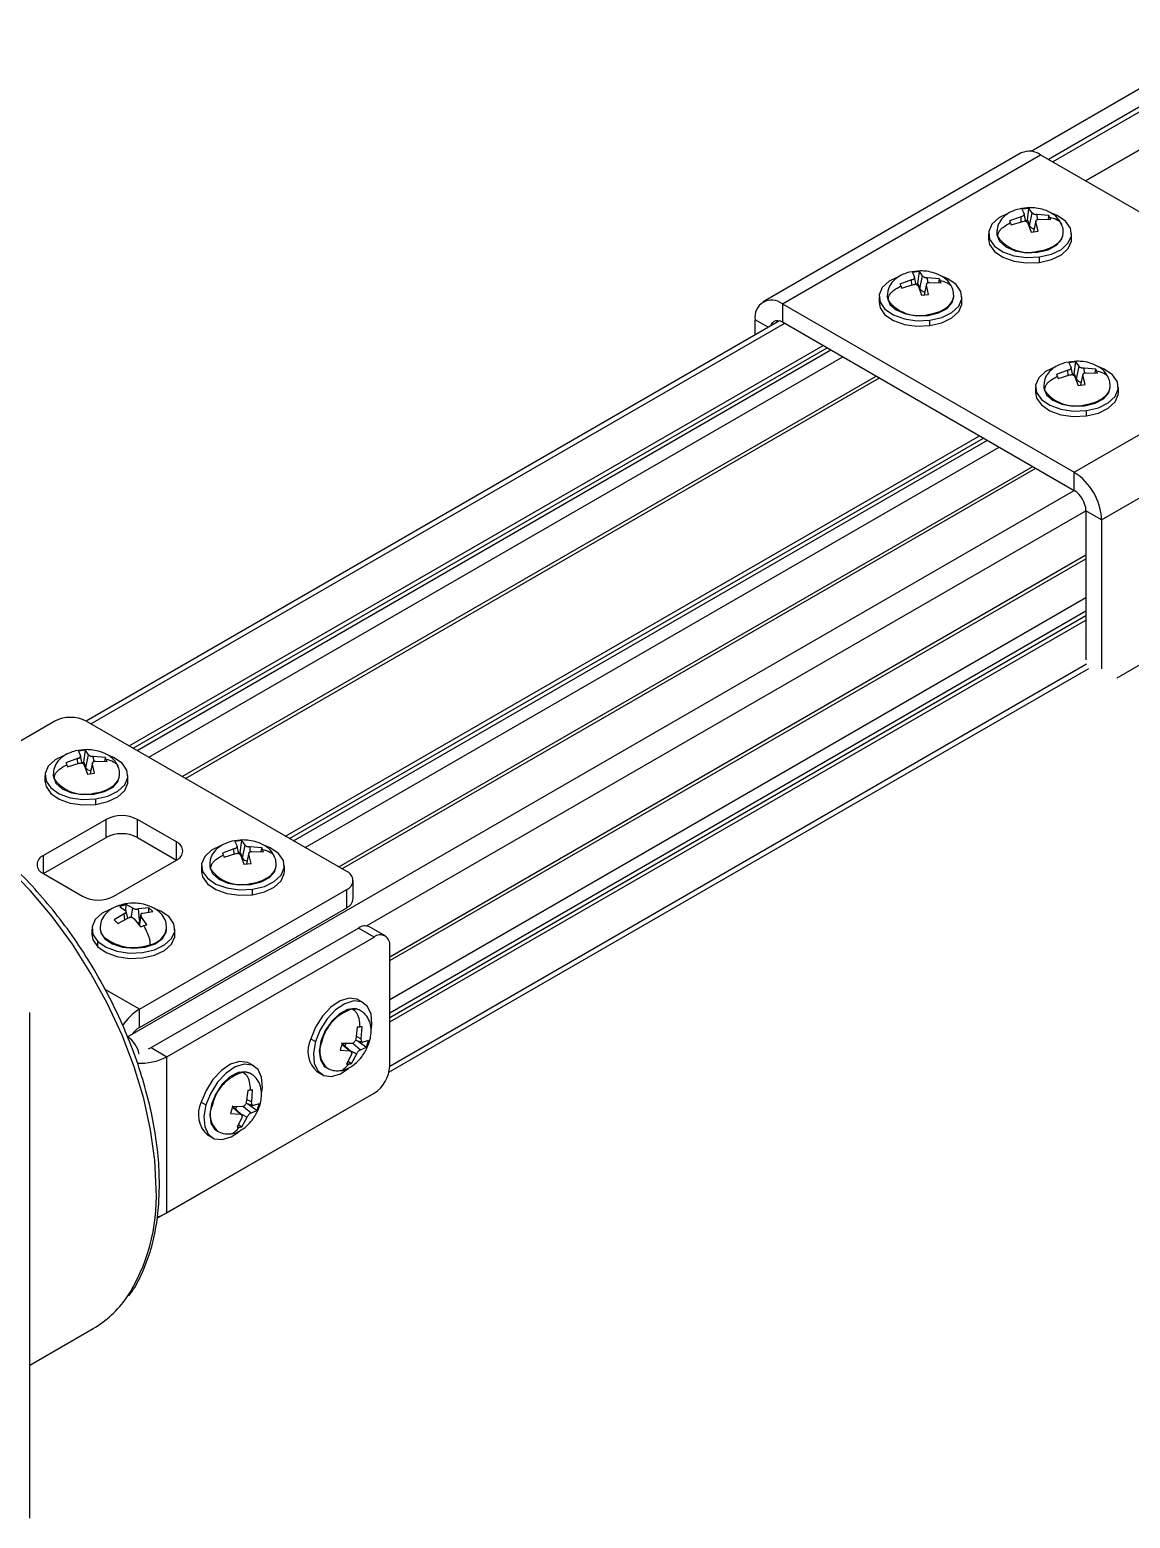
# Model space of a CAD drawing. Header units: millimetres. Extents: x 1258 to 2922, y -135 to 1239.
# Drawn here: x 1735 to 1784.7, y 514.6 to 581.9 of the extents above; entities that cross this region are included whole.
import ezdxf

# ---------------------------------------------------------------- set-up
doc = ezdxf.new("R2010")
doc.units = ezdxf.units.MM
doc.header["$LTSCALE"] = 6

msp = doc.modelspace()

# ---------------------------------------------------------------- linework, layer by layer
at = {"color": 7, "linetype": 'Continuous', "lineweight": 25}
for p, q in [((1791.586, 581.908), (1781.245, 575.939)), ((1782.73, 575.081), (1794.414, 581.827)), ((1785.373, 579.363), (1780.266, 576.414)), ((1786.08, 578.954), (1781.05, 576.051)), ((1788.65, 578.499), (1782.73, 575.081)), ((1779.822, 576.342), (1768.154, 569.606)), ((1769.029, 569.52), (1780.697, 576.255)), ((1780.697, 576.255), (1793.884, 568.642)), ((1780.172, 573.837), (1779.852, 573.794)), ((1780.097, 573.298), (1780.172, 573.837)), ((1780.316, 573.639), (1780.172, 573.837)), ((1779.812, 573.46), (1779.291, 573.274)), ((1779.366, 573.089), (1779.896, 573.25)), ((1779.863, 573.476), (1779.812, 573.46)), ((1779.852, 573.794), (1779.952, 573.591)), ((1779.896, 573.25), (1779.952, 573.256)), ((1779.952, 573.591), (1779.956, 573.562)), ((1780.029, 573.244), (1779.954, 573.589)), ((1780.019, 573.287), (1780.097, 573.298)), ((1780.097, 573.298), (1780.196, 573.051)), ((1780.101, 573.202), (1780.122, 573.169)), ((1780.122, 573.169), (1780.266, 572.766)), ((1780.196, 573.051), (1780.316, 573.639)), ((1780.338, 573.613), (1780.316, 573.639)), ((1780.485, 573.266), (1780.379, 572.781)), ((1780.486, 573.218), (1780.482, 573.254)), ((1780.542, 573.558), (1780.486, 573.56)), ((1780.586, 572.809), (1780.486, 573.218)), ((1781.073, 573.513), (1780.542, 573.558)), ((1780.575, 573.34), (1780.627, 573.348)), ((1780.627, 573.348), (1781.147, 573.328)), ((1781.047, 573.332), (1781.073, 573.513)), ((1778.344, 572.693), (1778.344, 572.448)), ((1778.719, 572.741), (1778.719, 572.693)), ((1780.266, 572.766), (1780.586, 572.809)), ((1781.719, 572.693), (1781.719, 572.741)), ((1782.094, 572.448), (1782.094, 572.693)), ((1780.559, 571.85), (1780.559, 571.898)), ((1780.644, 571.394), (1780.644, 571.639)), ((1774.862, 570.603), (1774.341, 570.417)), ((1774.914, 570.619), (1774.862, 570.603)), ((1775.223, 570.98), (1774.902, 570.937)), ((1774.902, 570.937), (1775.003, 570.733)), ((1775.003, 570.733), (1775.006, 570.705)), ((1775.079, 570.387), (1775.004, 570.732)), ((1775.147, 570.44), (1775.223, 570.98)), ((1775.366, 570.782), (1775.223, 570.98)), ((1775.246, 570.194), (1775.366, 570.782)), ((1775.388, 570.756), (1775.366, 570.782)), ((1775.592, 570.701), (1775.537, 570.702)), ((1776.123, 570.656), (1775.592, 570.701)), ((1775.625, 570.482), (1775.677, 570.491)), ((1775.677, 570.491), (1776.197, 570.471)), ((1776.098, 570.475), (1776.123, 570.656)), ((1773.394, 569.836), (1773.394, 569.591)), ((1773.769, 569.884), (1773.769, 569.836)), ((1774.416, 570.232), (1774.946, 570.393)), ((1774.946, 570.393), (1775.002, 570.399)), ((1775.07, 570.43), (1775.147, 570.44)), ((1775.147, 570.44), (1775.246, 570.194)), ((1775.151, 570.345), (1775.172, 570.312)), ((1775.172, 570.312), (1775.316, 569.908)), ((1775.316, 569.908), (1775.637, 569.951)), ((1775.535, 570.408), (1775.429, 569.923)), ((1775.536, 570.36), (1775.533, 570.396)), ((1775.637, 569.951), (1775.536, 570.36)), ((1776.769, 569.836), (1776.769, 569.884)), ((1777.144, 569.591), (1777.144, 569.836)), ((1769.029, 569.52), (1769.029, 568.703)), ((1769.029, 569.52), (1782.217, 561.907)), ((1768.9, 568.759), (1737.556, 550.665)), ((1767.792, 568.12), (1767.792, 568.805)), ((1769.029, 568.703), (1782.217, 561.09)), ((1775.609, 568.993), (1775.609, 569.04)), ((1775.694, 568.537), (1775.694, 568.782)), ((1782.217, 561.907), (1793.884, 568.642)), ((1739.508, 549.538), (1770.868, 567.642)), ((1739.684, 549.436), (1771.045, 567.54)), ((1739.861, 549.334), (1771.221, 567.438)), ((1740.392, 549.028), (1771.752, 567.131)), ((1781.933, 566.521), (1781.413, 566.335)), ((1781.985, 566.537), (1781.933, 566.521)), ((1782.294, 566.898), (1781.973, 566.855)), ((1781.973, 566.855), (1782.074, 566.651)), ((1782.074, 566.651), (1782.077, 566.623)), ((1782.15, 566.305), (1782.075, 566.65)), ((1782.218, 566.358), (1782.294, 566.898)), ((1782.438, 566.7), (1782.294, 566.898)), ((1782.317, 566.112), (1782.438, 566.7)), ((1782.459, 566.674), (1782.438, 566.7)), ((1782.664, 566.619), (1782.608, 566.62)), ((1783.194, 566.574), (1782.664, 566.619)), ((1783.169, 566.393), (1783.194, 566.574)), ((1783.454, 559.763), (1795.121, 566.499)), ((1741.909, 548.152), (1773.269, 566.256)), ((1742.053, 548.068), (1773.413, 566.172)), ((1780.841, 565.802), (1780.841, 565.754)), ((1781.487, 566.15), (1782.018, 566.311)), ((1782.018, 566.311), (1782.073, 566.317)), ((1782.141, 566.348), (1782.218, 566.358)), ((1782.218, 566.358), (1782.317, 566.112)), ((1782.222, 566.263), (1782.244, 566.229)), ((1782.244, 566.229), (1782.387, 565.826)), ((1782.387, 565.826), (1782.708, 565.869)), ((1782.606, 566.326), (1782.5, 565.841)), ((1782.607, 566.278), (1782.604, 566.314)), ((1782.708, 565.869), (1782.607, 566.278)), ((1782.696, 566.4), (1782.748, 566.409)), ((1782.748, 566.409), (1783.269, 566.389)), ((1783.841, 565.754), (1783.841, 565.802)), ((1780.466, 565.754), (1780.466, 565.509)), ((1784.216, 565.509), (1784.216, 565.754)), ((1782.68, 564.91), (1782.68, 564.958)), ((1782.765, 564.455), (1782.765, 564.7)), ((1746.579, 545.456), (1777.939, 563.56)), ((1746.756, 545.354), (1778.116, 563.458)), ((1746.932, 545.252), (1778.292, 563.356)), ((1747.463, 544.946), (1778.823, 563.049)), ((1748.98, 544.07), (1780.34, 562.174)), ((1749.124, 543.986), (1780.484, 562.09)), ((1782.217, 561.09), (1782.217, 561.907)), ((1784.161, 552.618), (1801.035, 562.36)), ((1783.454, 559.763), (1782.747, 560.171)), ((1782.747, 560.171), (1782.747, 553.435)), ((1783.454, 559.763), (1783.454, 553.027)), ((1751.281, 540.006), (1782.747, 558.171)), ((1751.281, 540.006), (1782.747, 558.171)), ((1751.281, 539.838), (1782.747, 558.003)), ((1751.281, 538.087), (1782.747, 556.252)), ((1751.281, 537.475), (1782.747, 555.64)), ((1751.281, 537.27), (1782.747, 555.436)), ((1751.281, 537.066), (1782.747, 555.231)), ((1751.246, 534.792), (1782.869, 553.047)), ((1736.149, 550.661), (1729.878, 547.041)), ((1749.336, 543.864), (1737.563, 550.661)), ((1737.17, 548.966), (1736.649, 548.78)), ((1737.222, 548.982), (1737.17, 548.966)), ((1737.531, 549.343), (1737.21, 549.3)), ((1737.21, 549.3), (1737.311, 549.097)), ((1737.311, 549.097), (1737.314, 549.068)), ((1737.387, 548.75), (1737.312, 549.095)), ((1737.455, 548.804), (1737.531, 549.343)), ((1737.674, 549.145), (1737.531, 549.343)), ((1737.554, 548.557), (1737.674, 549.145)), ((1737.696, 549.119), (1737.674, 549.145)), ((1737.9, 549.064), (1737.845, 549.066)), ((1738.431, 549.019), (1737.9, 549.064)), ((1738.405, 548.838), (1738.431, 549.019)), ((1736.724, 548.595), (1737.254, 548.756)), ((1737.254, 548.756), (1737.31, 548.762)), ((1737.378, 548.793), (1737.455, 548.804)), ((1737.455, 548.804), (1737.554, 548.557)), ((1737.459, 548.708), (1737.48, 548.675)), ((1737.48, 548.675), (1737.624, 548.272)), ((1737.624, 548.272), (1737.945, 548.315)), ((1737.843, 548.772), (1737.737, 548.287)), ((1737.844, 548.724), (1737.841, 548.76)), ((1737.945, 548.315), (1737.844, 548.724)), ((1737.933, 548.845), (1737.985, 548.854)), ((1737.985, 548.854), (1738.505, 548.834)), ((1735.702, 548.199), (1735.702, 547.954)), ((1736.077, 548.247), (1736.077, 548.199)), ((1739.077, 548.199), (1739.077, 548.247)), ((1739.452, 547.954), (1739.452, 548.199)), ((1737.917, 547.356), (1737.917, 547.404)), ((1738.002, 546.9), (1738.002, 547.145)), ((1738.461, 546.219), (1735.633, 544.587)), ((1738.461, 545.403), (1738.461, 546.219)), ((1741.643, 545.199), (1739.876, 546.219)), ((1739.876, 545.403), (1739.876, 546.219)), ((1735.633, 543.77), (1738.461, 545.403)), ((1739.876, 545.403), (1741.643, 544.382)), ((1744.602, 545.261), (1744.281, 545.218)), ((1744.281, 545.218), (1744.382, 545.015)), ((1744.382, 545.015), (1744.385, 544.986)), ((1744.458, 544.668), (1744.383, 545.013)), ((1744.526, 544.722), (1744.602, 545.261)), ((1744.745, 545.063), (1744.602, 545.261)), ((1744.625, 544.475), (1744.745, 545.063)), ((1744.767, 545.037), (1744.745, 545.063)), ((1744.971, 544.982), (1744.916, 544.984)), ((1745.502, 544.937), (1744.971, 544.982)), ((1745.477, 544.756), (1745.502, 544.937)), ((1738.815, 542.75), (1741.643, 544.383)), ((1744.241, 544.884), (1743.72, 544.698)), ((1743.795, 544.513), (1744.325, 544.674)), ((1744.293, 544.9), (1744.241, 544.884)), ((1744.325, 544.674), (1744.381, 544.68)), ((1744.449, 544.711), (1744.526, 544.722)), ((1744.526, 544.722), (1744.625, 544.475)), ((1744.53, 544.626), (1744.551, 544.593)), ((1744.551, 544.593), (1744.695, 544.19)), ((1744.914, 544.69), (1744.808, 544.205)), ((1744.915, 544.642), (1744.912, 544.677)), ((1745.016, 544.233), (1744.915, 544.642)), ((1745.004, 544.763), (1745.056, 544.772)), ((1745.056, 544.772), (1745.577, 544.752)), ((1735.633, 543.77), (1737.401, 542.75)), ((1742.773, 544.117), (1742.773, 543.872)), ((1743.148, 544.165), (1743.148, 544.117)), ((1744.695, 544.19), (1745.016, 544.233)), ((1746.148, 544.117), (1746.148, 544.165)), ((1746.523, 543.872), (1746.523, 544.117)), ((1739.967, 537.639), (1749.336, 543.048)), ((1744.988, 543.274), (1744.988, 543.322)), ((1745.073, 542.818), (1745.073, 543.063)), ((1749.336, 542.231), (1749.336, 543.048)), ((1749.629, 542.639), (1749.629, 543.456)), ((1739.091, 542.274), (1739.347, 542.102)), ((1739.357, 542.108), (1739.374, 542.37)), ((1739.668, 542.212), (1739.374, 542.37)), ((1740.401, 542.219), (1739.926, 542.174)), ((1739.967, 536.822), (1749.336, 542.231)), ((1740.389, 542.029), (1740.401, 542.219)), ((1740.569, 542.055), (1740.401, 542.219)), ((1739.281, 541.953), (1738.828, 541.68)), ((1738.828, 541.68), (1738.996, 541.517)), ((1738.996, 541.517), (1739.471, 541.768)), ((1739.324, 541.977), (1739.281, 541.953)), ((1739.347, 542.102), (1739.367, 542.075)), ((1739.439, 541.75), (1739.37, 542.07)), ((1739.471, 541.768), (1739.523, 541.783)), ((1739.704, 542.191), (1739.668, 542.212)), ((1739.693, 541.758), (1739.729, 541.729)), ((1739.729, 541.729), (1740.024, 541.365)), ((1739.926, 542.174), (1739.874, 542.166)), ((1740.028, 541.918), (1739.932, 541.479)), ((1740.051, 541.839), (1740.03, 541.873)), ((1740.307, 541.462), (1740.051, 541.839)), ((1740.074, 541.971), (1740.117, 541.988)), ((1740.117, 541.988), (1740.569, 542.055)), ((1737.824, 541.26), (1737.824, 541.015)), ((1738.199, 541.308), (1738.199, 541.26)), ((1740.497, 535.904), (1749.867, 541.312)), ((1741.199, 541.26), (1741.199, 541.308)), ((1741.205, 535.496), (1750.574, 540.904)), ((1741.574, 541.015), (1741.574, 541.26)), ((1750.574, 540.904), (1749.867, 541.312)), ((1751.074, 540.954), (1750.367, 541.362)), ((1738.086, 540.463), (1738.086, 540.708)), ((1738.409, 540.818), (1738.409, 540.866)), ((1751.281, 535.066), (1751.281, 540.496)), ((1739.967, 536.822), (1739.967, 537.639)), ((1750.094, 537.933), (1749.882, 538.056)), ((1749.948, 537.585), (1749.906, 537.609)), ((1735.015, 514.636), (1735.015, 537.499)), ((1749.994, 536.309), (1750.034, 536.85)), ((1747.716, 536.299), (1747.928, 536.176)), ((1748.174, 536.203), (1748.215, 536.179)), ((1749.749, 536.282), (1749.732, 536.229)), ((1749.771, 536.238), (1749.733, 536.234)), ((1749.738, 536.249), (1750.045, 536.15)), ((1749.818, 536.826), (1749.749, 536.282)), ((1749.816, 536.224), (1750.238, 535.921)), ((1749.988, 536.257), (1749.994, 536.309)), ((1750.326, 536.22), (1750.067, 536.151)), ((1750.238, 535.921), (1750.326, 536.22)), ((1740.497, 535.904), (1741.205, 535.496)), ((1741.205, 528.432), (1741.205, 535.496)), ((1749.127, 536.09), (1749.04, 535.791)), ((1749.04, 535.791), (1749.476, 535.758)), ((1749.539, 535.734), (1749.105, 536.129)), ((1749.576, 536.097), (1749.127, 536.09)), ((1749.55, 535.6), (1749.332, 535.161)), ((1749.476, 535.758), (1749.513, 535.751)), ((1749.547, 535.185), (1749.794, 535.626)), ((1749.562, 535.647), (1749.55, 535.6)), ((1749.618, 536.108), (1749.576, 536.097)), ((1749.794, 535.626), (1749.818, 535.675)), ((1749.932, 535.797), (1749.968, 535.811)), ((1749.968, 535.811), (1750.238, 535.921)), ((1750.067, 536.151), (1750.037, 536.153)), ((1745.144, 535.076), (1744.932, 535.198)), ((1748.406, 535.01), (1748.448, 534.986)), ((1749.397, 535.293), (1749.547, 535.185)), ((1744.998, 534.727), (1744.956, 534.751)), ((1748.007, 534.808), (1748.219, 534.686)), ((1741.205, 528.432), (1750.574, 533.841)), ((1744.869, 533.969), (1744.799, 533.425)), ((1745.044, 533.451), (1745.084, 533.992)), ((1749.336, 533.127), (1740.761, 528.176)), ((1742.766, 533.441), (1742.978, 533.319)), ((1743.224, 533.345), (1743.265, 533.321)), ((1744.178, 533.233), (1744.09, 532.933)), ((1744.09, 532.933), (1744.527, 532.9)), ((1744.589, 532.877), (1744.155, 533.271)), ((1744.626, 533.24), (1744.178, 533.233)), ((1744.527, 532.9), (1744.564, 532.894)), ((1744.668, 533.25), (1744.626, 533.24)), ((1744.799, 533.425), (1744.782, 533.372)), ((1744.821, 533.381), (1744.784, 533.377)), ((1744.788, 533.391), (1745.095, 533.293)), ((1744.845, 532.769), (1744.868, 532.818)), ((1744.866, 533.366), (1745.289, 533.063)), ((1744.983, 532.939), (1745.018, 532.953)), ((1745.018, 532.953), (1745.289, 533.063)), ((1745.039, 533.4), (1745.044, 533.451)), ((1745.117, 533.293), (1745.087, 533.296)), ((1745.376, 533.363), (1745.117, 533.293)), ((1745.289, 533.063), (1745.376, 533.363)), ((1749.353, 533.136), (1749.336, 533.127)), ((1743.457, 532.153), (1743.498, 532.129)), ((1744.6, 532.742), (1744.382, 532.304)), ((1744.447, 532.435), (1744.598, 532.327)), ((1744.598, 532.327), (1744.845, 532.769)), ((1744.612, 532.79), (1744.6, 532.742)), ((1743.057, 531.951), (1743.269, 531.828)), ((1735.015, 521.556), (1737.879, 523.209))]:
    msp.add_line(p, q, dxfattribs=at)
at = {"color": 8, "linetype": 'Continuous', "lineweight": 25}
for p, q in [((1779.822, 573.228), (1779.812, 573.46)), ((1780.397, 572.783), (1780.486, 573.218)), ((1780.552, 573.33), (1780.542, 573.558)), ((1774.872, 570.37), (1774.862, 570.603)), ((1775.602, 570.473), (1775.592, 570.701)), ((1775.447, 569.926), (1775.536, 570.36)), ((1737.775, 550.538), (1769.135, 568.642)), ((1768.385, 568.462), (1767.792, 568.805)), ((1781.943, 566.288), (1781.933, 566.521)), ((1782.673, 566.391), (1782.664, 566.619)), ((1782.518, 565.844), (1782.607, 566.278)), ((1739.437, 536.394), (1782.217, 561.09)), ((1750.239, 541.405), (1782.747, 560.171)), ((1751.281, 535.066), (1782.77, 553.244)), ((1737.18, 548.734), (1737.17, 548.966)), ((1737.91, 548.836), (1737.9, 549.064)), ((1737.755, 548.289), (1737.844, 548.724)), ((1741.643, 544.383), (1741.643, 545.199)), ((1744.981, 544.754), (1744.971, 544.982)), ((1735.633, 543.77), (1735.633, 544.587)), ((1744.251, 544.652), (1744.241, 544.884)), ((1744.826, 544.207), (1744.915, 544.642)), ((1739.308, 541.681), (1739.281, 541.953)), ((1739.592, 541.776), (1739.668, 542.212)), ((1739.975, 541.677), (1739.926, 542.174)), ((1739.978, 541.422), (1740.051, 541.839)), ((1739.967, 537.639), (1738.424, 538.53)), ((1749.766, 536.418), (1749.994, 536.309)), ((1749.12, 536.065), (1749.476, 535.758)), ((1749.505, 535.765), (1749.794, 535.626)), ((1749.621, 536.11), (1749.968, 535.811)), ((1744.817, 533.561), (1745.044, 533.451)), ((1744.17, 533.207), (1744.527, 532.9)), ((1744.555, 532.908), (1744.845, 532.769)), ((1744.671, 533.252), (1745.018, 532.953)), ((1749.336, 533.127), (1749.336, 533.127))]:
    msp.add_line(p, q, dxfattribs=at)
at = {"color": 7, "linetype": 'Continuous', "lineweight": 25, "flags": 128}
for points in [[(1779.242, 573.617), (1778.802, 573.402), (1778.492, 573.115), (1778.351, 572.786), (1778.393, 572.448), (1778.613, 572.135), (1778.991, 571.875), (1779.489, 571.696), (1780.059, 571.615), (1780.644, 571.639)], [(1780.644, 571.639), (1781.187, 571.766), (1781.636, 571.984), (1781.946, 572.272), (1782.087, 572.601), (1782.046, 572.938), (1781.825, 573.252), (1781.447, 573.511), (1781.24, 573.601)], [(1778.719, 572.693), (1778.721, 572.647), (1778.839, 572.354), (1779.124, 572.102), (1779.54, 571.921), (1780.039, 571.834), (1780.559, 571.85)], [(1780.559, 571.85), (1781.038, 571.968), (1781.418, 572.173), (1781.654, 572.441), (1781.719, 572.693)], [(1778.344, 572.448), (1778.393, 572.203), (1778.613, 571.89), (1778.991, 571.63), (1779.489, 571.451), (1780.059, 571.37), (1780.644, 571.394)], [(1780.644, 571.394), (1781.187, 571.521), (1781.636, 571.74), (1781.946, 572.027), (1782.087, 572.356), (1782.094, 572.448)], [(1774.292, 570.76), (1773.853, 570.545), (1773.542, 570.257), (1773.401, 569.929), (1773.443, 569.591), (1773.664, 569.277), (1774.041, 569.018), (1774.539, 568.839), (1775.109, 568.758), (1775.694, 568.782)], [(1775.694, 568.782), (1776.238, 568.909), (1776.686, 569.127), (1776.996, 569.414), (1777.138, 569.743), (1777.096, 570.081), (1776.875, 570.395), (1776.498, 570.654), (1776.26, 570.755)], [(1773.769, 569.836), (1773.772, 569.789), (1773.89, 569.496), (1774.174, 569.244), (1774.59, 569.064), (1775.089, 568.976), (1775.609, 568.993)], [(1775.609, 568.993), (1776.088, 569.11), (1776.469, 569.316), (1776.705, 569.584), (1776.769, 569.836)], [(1773.394, 569.591), (1773.443, 569.346), (1773.664, 569.032), (1774.041, 568.773), (1774.539, 568.594), (1775.109, 568.513), (1775.694, 568.537)], [(1775.694, 568.537), (1776.238, 568.664), (1776.686, 568.882), (1776.996, 569.17), (1777.138, 569.498), (1777.144, 569.591)], [(1768.515, 568.537), (1768.539, 568.608), (1768.588, 568.685), (1768.654, 568.74), (1768.735, 568.77), (1768.826, 568.774), (1768.926, 568.751), (1769.029, 568.703)], [(1781.363, 566.678), (1780.924, 566.463), (1780.614, 566.175), (1780.472, 565.847), (1780.514, 565.509), (1780.735, 565.195), (1781.112, 564.936), (1781.61, 564.757), (1782.18, 564.676), (1782.765, 564.7)], [(1782.765, 564.7), (1783.309, 564.827), (1783.757, 565.045), (1784.068, 565.332), (1784.209, 565.661), (1784.167, 565.999), (1783.946, 566.313), (1783.569, 566.572), (1783.332, 566.673)], [(1780.466, 565.509), (1780.514, 565.264), (1780.735, 564.95), (1781.112, 564.691), (1781.61, 564.512), (1782.18, 564.431), (1782.765, 564.455)], [(1780.841, 565.754), (1780.843, 565.707), (1780.961, 565.414), (1781.245, 565.162), (1781.661, 564.982), (1782.16, 564.894), (1782.68, 564.91)], [(1782.68, 564.91), (1783.159, 565.028), (1783.54, 565.234), (1783.776, 565.502), (1783.841, 565.754)], [(1782.765, 564.455), (1783.309, 564.582), (1783.757, 564.8), (1784.068, 565.087), (1784.209, 565.416), (1784.216, 565.509)], [(1736.6, 549.123), (1736.161, 548.908), (1735.85, 548.621), (1735.709, 548.292), (1735.751, 547.954), (1735.972, 547.64), (1736.349, 547.381), (1736.847, 547.202), (1737.417, 547.121), (1738.002, 547.145)], [(1738.002, 547.145), (1738.545, 547.272), (1738.994, 547.49), (1739.304, 547.778), (1739.446, 548.107), (1739.404, 548.444), (1739.183, 548.758), (1738.805, 549.017), (1738.598, 549.107)], [(1735.702, 547.954), (1735.751, 547.709), (1735.972, 547.395), (1736.349, 547.136), (1736.847, 546.957), (1737.417, 546.876), (1738.002, 546.9)], [(1736.077, 548.199), (1736.08, 548.153), (1736.198, 547.86), (1736.482, 547.608), (1736.898, 547.427), (1737.397, 547.34), (1737.917, 547.356)], [(1737.917, 547.356), (1738.396, 547.474), (1738.777, 547.679), (1739.013, 547.947), (1739.077, 548.199)], [(1738.002, 546.9), (1738.545, 547.027), (1738.994, 547.245), (1739.304, 547.533), (1739.446, 547.862), (1739.452, 547.954)], [(1743.671, 545.041), (1743.232, 544.826), (1742.921, 544.539), (1742.78, 544.21), (1742.822, 543.872), (1743.043, 543.558), (1743.42, 543.299), (1743.918, 543.12), (1744.488, 543.039), (1745.073, 543.063)], [(1745.073, 543.063), (1745.617, 543.19), (1746.065, 543.408), (1746.375, 543.696), (1746.517, 544.024), (1746.475, 544.362), (1746.254, 544.676), (1745.877, 544.935), (1745.669, 545.025)], [(1742.773, 543.872), (1742.822, 543.627), (1743.043, 543.313), (1743.42, 543.054), (1743.918, 542.875), (1744.488, 542.794), (1745.073, 542.818)], [(1743.148, 544.117), (1743.151, 544.071), (1743.269, 543.778), (1743.553, 543.526), (1743.969, 543.345), (1744.468, 543.258), (1744.988, 543.274)], [(1744.988, 543.274), (1745.467, 543.392), (1745.848, 543.597), (1746.084, 543.865), (1746.148, 544.117)], [(1745.073, 542.818), (1745.617, 542.945), (1746.065, 543.163), (1746.375, 543.451), (1746.517, 543.78), (1746.523, 543.872)], [(1738.756, 542.196), (1738.742, 542.191), (1738.291, 541.975), (1737.977, 541.689), (1737.832, 541.36), (1737.869, 541.022), (1738.086, 540.708)], [(1738.086, 540.708), (1738.46, 540.447), (1738.956, 540.266), (1739.524, 540.182), (1740.11, 540.204), (1740.655, 540.329), (1741.107, 540.545), (1741.42, 540.831), (1741.566, 541.159), (1741.528, 541.497), (1741.312, 541.812)], [(1741.312, 541.812), (1740.937, 542.073), (1740.714, 542.17)], [(1737.824, 541.015), (1737.869, 540.778), (1738.086, 540.463)], [(1738.086, 540.463), (1738.46, 540.202), (1738.956, 540.021), (1739.524, 539.937), (1740.11, 539.959), (1740.655, 540.084), (1741.107, 540.3), (1741.42, 540.586), (1741.566, 540.914), (1741.574, 541.015)], [(1738.199, 541.26), (1738.225, 541.1), (1738.409, 540.818)], [(1738.409, 540.818), (1738.748, 540.59), (1739.202, 540.443), (1739.716, 540.394), (1740.228, 540.45), (1740.676, 540.603), (1741.006, 540.836), (1741.179, 541.119), (1741.199, 541.26)], [(1749.882, 538.056), (1749.798, 538.096), (1749.443, 538.138), (1749.039, 538.014), (1748.626, 537.734), (1748.243, 537.327), (1747.93, 536.833), (1747.716, 536.299)], [(1750.455, 536.748), (1750.479, 536.964), (1750.443, 537.42), (1750.282, 537.768), (1750.01, 537.974), (1749.655, 538.016), (1749.251, 537.891), (1748.838, 537.612), (1748.456, 537.205), (1748.142, 536.71), (1747.928, 536.176)], [(1749.906, 537.609), (1749.72, 537.672), (1749.379, 537.635), (1749.01, 537.438), (1748.66, 537.105), (1748.369, 536.676), (1748.174, 536.203)], [(1749.948, 537.585), (1749.942, 537.588), (1749.924, 537.597)], [(1747.928, 536.176), (1747.834, 535.655), (1747.869, 535.199), (1748.031, 534.851), (1748.302, 534.645), (1748.658, 534.603), (1749.062, 534.728), (1749.412, 534.955)], [(1748.174, 536.203), (1748.096, 535.742), (1748.147, 535.35), (1748.319, 535.074), (1748.406, 535.01)], [(1740.381, 535.849), (1740.384, 535.85), (1740.497, 535.904)], [(1744.932, 535.198), (1744.848, 535.239), (1744.493, 535.281), (1744.089, 535.156), (1743.676, 534.877), (1743.294, 534.47), (1742.98, 533.975), (1742.766, 533.441)], [(1745.505, 533.891), (1745.529, 534.106), (1745.494, 534.563), (1745.332, 534.911), (1745.06, 535.116), (1744.705, 535.159), (1744.301, 535.034), (1743.888, 534.754), (1743.506, 534.347), (1743.192, 533.853), (1742.978, 533.319)], [(1744.956, 534.751), (1744.77, 534.815), (1744.429, 534.778), (1744.061, 534.581), (1743.71, 534.248), (1743.419, 533.819), (1743.224, 533.345)], [(1744.998, 534.727), (1744.993, 534.73), (1744.974, 534.74)], [(1742.978, 533.319), (1742.884, 532.798), (1742.92, 532.341), (1743.081, 531.993), (1743.353, 531.788), (1743.708, 531.746), (1744.112, 531.87), (1744.462, 532.097)], [(1743.224, 533.345), (1743.147, 532.885), (1743.197, 532.493), (1743.37, 532.216), (1743.457, 532.153)], [(1740.782, 528.253), (1740.939, 528.307), (1741.205, 528.432)]]:
    msp.add_lwpolyline(points, dxfattribs=at)
at = {"color": 8, "linetype": 'Continuous', "lineweight": 25, "flags": 128}
for points in [[(1778.719, 572.741), (1778.72, 572.714), (1778.758, 572.545)], [(1780.559, 571.898), (1780.837, 571.952), (1781.092, 572.037), (1781.313, 572.149), (1781.492, 572.284), (1781.623, 572.436), (1781.699, 572.6), (1781.719, 572.745)], [(1773.769, 569.884), (1773.77, 569.856), (1773.808, 569.688)], [(1775.609, 569.04), (1775.888, 569.095), (1776.142, 569.18), (1776.364, 569.292), (1776.543, 569.426), (1776.673, 569.578), (1776.749, 569.742), (1776.769, 569.887)], [(1780.841, 565.802), (1780.841, 565.774), (1780.879, 565.606)], [(1782.68, 564.958), (1782.959, 565.013), (1783.213, 565.098), (1783.435, 565.21), (1783.614, 565.344), (1783.744, 565.496), (1783.82, 565.66), (1783.841, 565.805)], [(1740.727, 529.505), (1740.664, 530.821), (1740.475, 532.193), (1740.162, 533.604), (1739.73, 535.034), (1739.184, 536.466), (1738.531, 537.879), (1737.781, 539.257), (1736.942, 540.581), (1736.025, 541.834), (1735.044, 542.999), (1734.009, 544.061), (1732.935, 545.007), (1731.837, 545.823), (1730.727, 546.501), (1729.621, 547.029), (1728.533, 547.403), (1727.477, 547.616), (1726.467, 547.667), (1726.195, 547.651)], [(1736.077, 548.247), (1736.078, 548.22), (1736.116, 548.051)], [(1737.917, 547.404), (1738.195, 547.458), (1738.45, 547.543), (1738.671, 547.655), (1738.851, 547.789), (1738.981, 547.942), (1739.057, 548.106), (1739.077, 548.251)], [(1743.148, 544.165), (1743.149, 544.138), (1743.187, 543.969)], [(1744.988, 543.322), (1745.267, 543.376), (1745.521, 543.461), (1745.743, 543.573), (1745.922, 543.707), (1746.052, 543.86), (1746.128, 544.024), (1746.148, 544.169)], [(1749.924, 537.597), (1749.781, 537.645), (1749.597, 537.651)], [(1744.974, 534.74), (1744.831, 534.788), (1744.647, 534.793)]]:
    msp.add_lwpolyline(points, dxfattribs=at)
at = {"color": 7, "linetype": 'Continuous', "lineweight": 25}
for centre, radius, start, end in [((1780.184, 575.539), 0.88, 54.38242, 114.30712), ((1780.143, 573.569), 1.722, 216.47366, 283.97292), ((1780.434, 573.199), 0.28, 211.7421, 264.97781), ((1775.484, 570.341), 0.28, 211.7421, 264.97781), ((1768.546, 568.927), 0.764, 50.79671, 189.21404), ((1775.193, 570.712), 1.722, 216.47366, 283.97292), ((1782.555, 566.259), 0.28, 211.7421, 264.97781), ((1782.264, 566.63), 1.722, 216.47366, 283.97292), ((1780.768, 559.641), 2.689, 2.60548, 57.39452), ((1781.596, 560.119), 1.153, 2.60548, 57.39452), ((1736.856, 549.296), 1.537, 62.60967, 117.39033), ((1737.792, 548.704), 0.28, 211.7421, 264.97781), ((1737.501, 549.075), 1.722, 216.47366, 283.97292), ((1739.168, 544.855), 1.537, 62.60967, 117.39033), ((1739.168, 544.038), 1.537, 62.60967, 117.39033), ((1741.488, 544.791), 0.437, 290.78342, 69.21658), ((1735.788, 544.178), 0.437, 110.78342, 249.21658), ((1744.863, 544.622), 0.28, 211.7421, 264.97781), ((1744.572, 544.993), 1.722, 216.47366, 283.97292), ((1749.181, 543.456), 0.437, 290.78342, 69.21658), ((1738.108, 544.114), 1.537, 242.60967, 297.39033), ((1749.129, 542.689), 0.503, 294.37466, 354.3052), ((1750.16, 540.904), 0.503, 65.69288, 125.61758), ((1750.85, 540.566), 0.437, 350.78596, 129.20329), ((1739.714, 542.6), 2.171, 233.0199, 290.19792), ((1741.26, 535.551), 2.456, 121.7695, 146.56717), ((1750.165, 535.733), 2, 106.49377, 167.12346), ((1738.798, 535.407), 1.175, 9.62112, 57.05518), ((1740.519, 535.93), 1.049, 121.74604, 146.04725), ((1748.836, 535.744), 1.251, 153.66205, 228.43503), ((1740.002, 537.777), 2.579, 267.00266, 297.80294), ((1749.725, 535.751), 0.529, 139.49307, 152.75723), ((1749.746, 535.136), 1.537, 302.60548, 357.39452), ((1745.215, 532.876), 2, 106.49377, 167.12346), ((1743.887, 532.886), 1.251, 153.66205, 228.43503), ((1744.775, 532.893), 0.529, 139.49307, 152.75723), ((1735.407, 527.423), 4.886, 300.39684, 324.66337)]:
    msp.add_arc(centre, radius, start, end, dxfattribs=at)
at = {"color": 8, "linetype": 'Continuous', "lineweight": 25}
for centre, radius, start, end in [((1738.814, 541.329), 0.615, 181.70202, 228.80297), ((1740.311, 541.448), 0.898, 279.76719, 350.99881), ((1749.136, 535.74), 1.02, 154.52545, 227.79321), ((1744.186, 532.883), 1.02, 154.52545, 227.79321), ((1732.336, 529.152), 8.399, 327.16112, 2.40516)]:
    msp.add_arc(centre, radius, start, end, dxfattribs=at)
at = {"color": 7, "linetype": 'Continuous', "lineweight": 25}
for points, knots in [([(1780.219, 573.867), (1780.051, 573.856), (1779.78, 573.838), (1779.402, 573.709), (1779.103, 573.538), (1778.866, 573.289), (1778.738, 573.018), (1778.724, 572.82), (1778.719, 572.741)], [0, 0, 0, 0, 0.2253698, 0.3625421, 0.5446635, 0.7212875, 0.8890072, 1, 1, 1, 1]), ([(1781.643, 573.096), (1781.604, 573.181), (1781.513, 573.382), (1781.235, 573.608), (1780.879, 573.774), (1780.527, 573.855), (1780.313, 573.864), (1780.219, 573.867)], [0, 0, 0, 0, 0.173893, 0.411697, 0.648997, 0.845503, 1, 1, 1, 1]), ([(1778.758, 572.545), (1778.763, 572.608), (1778.772, 572.72), (1778.868, 572.871), (1779.051, 573.029), (1779.213, 573.122), (1779.327, 573.186)], [0, 0, 0, 0, 0.233001, 0.418435, 0.591328, 1, 1, 1, 1]), ([(1779.291, 573.274), (1779.298, 573.259), (1779.31, 573.23), (1779.322, 573.2), (1779.327, 573.186)], [0, 0, 0, 0, 0.560075, 1, 1, 1, 1]), ([(1779.327, 573.186), (1779.334, 573.169), (1779.347, 573.138), (1779.36, 573.104), (1779.366, 573.089)], [0, 0, 0, 0, 0.5598693, 1, 1, 1, 1]), ([(1779.863, 573.476), (1779.876, 573.482), (1779.901, 573.493), (1779.929, 573.515), (1779.949, 573.538), (1779.954, 573.554), (1779.956, 573.562)], [0, 0, 0, 0, 0.250273, 0.5, 0.749727, 1, 1, 1, 1]), ([(1780.101, 573.202), (1780.092, 573.21), (1780.075, 573.226), (1780.039, 573.243), (1779.997, 573.254), (1779.967, 573.255), (1779.952, 573.256)], [0, 0, 0, 0, 0.2502728, 0.5, 0.7497272, 1, 1, 1, 1]), ([(1780.338, 573.613), (1780.346, 573.607), (1780.364, 573.594), (1780.4, 573.578), (1780.441, 573.566), (1780.471, 573.562), (1780.486, 573.56)], [0, 0, 0, 0, 0.2502728, 0.5, 0.7497272, 1, 1, 1, 1]), ([(1780.575, 573.34), (1780.563, 573.335), (1780.538, 573.326), (1780.509, 573.306), (1780.489, 573.282), (1780.485, 573.263), (1780.482, 573.254)], [0, 0, 0, 0, 0.250273, 0.5, 0.749727, 1, 1, 1, 1]), ([(1781.111, 573.426), (1781.104, 573.443), (1781.091, 573.473), (1781.078, 573.501), (1781.073, 573.513)], [0, 0, 0, 0, 0.559869, 1, 1, 1, 1]), ([(1781.147, 573.328), (1781.141, 573.347), (1781.129, 573.381), (1781.116, 573.412), (1781.111, 573.426)], [0, 0, 0, 0, 0.5600747, 1, 1, 1, 1]), ([(1781.719, 572.741), (1781.717, 572.845), (1781.713, 572.976), (1781.655, 573.075), (1781.643, 573.096)], [0, 0, 0, 0, 0.791542, 1, 1, 1, 1]), ([(1775.269, 571.01), (1775.101, 570.999), (1774.83, 570.98), (1774.453, 570.851), (1774.153, 570.68), (1773.916, 570.432), (1773.788, 570.161), (1773.775, 569.963), (1773.769, 569.884)], [0, 0, 0, 0, 0.2253698, 0.3625421, 0.5446635, 0.7212875, 0.8890072, 1, 1, 1, 1]), ([(1774.914, 570.619), (1774.926, 570.624), (1774.951, 570.636), (1774.979, 570.657), (1775, 570.681), (1775.004, 570.697), (1775.006, 570.705)], [0, 0, 0, 0, 0.250273, 0.5, 0.749727, 1, 1, 1, 1]), ([(1776.693, 570.239), (1776.655, 570.324), (1776.564, 570.525), (1776.285, 570.75), (1775.929, 570.916), (1775.578, 570.998), (1775.364, 571.006), (1775.269, 571.01)], [0, 0, 0, 0, 0.173893, 0.411697, 0.648997, 0.845503, 1, 1, 1, 1]), ([(1775.388, 570.756), (1775.396, 570.749), (1775.414, 570.736), (1775.45, 570.72), (1775.492, 570.708), (1775.522, 570.704), (1775.537, 570.702)], [0, 0, 0, 0, 0.2502728, 0.5, 0.7497272, 1, 1, 1, 1]), ([(1775.625, 570.482), (1775.613, 570.478), (1775.588, 570.469), (1775.56, 570.449), (1775.539, 570.424), (1775.535, 570.406), (1775.533, 570.396)], [0, 0, 0, 0, 0.250273, 0.5, 0.749727, 1, 1, 1, 1]), ([(1776.161, 570.568), (1776.154, 570.585), (1776.142, 570.616), (1776.129, 570.644), (1776.123, 570.656)], [0, 0, 0, 0, 0.559869, 1, 1, 1, 1]), ([(1776.197, 570.471), (1776.191, 570.49), (1776.179, 570.523), (1776.167, 570.555), (1776.161, 570.568)], [0, 0, 0, 0, 0.5600747, 1, 1, 1, 1]), ([(1773.808, 569.688), (1773.813, 569.75), (1773.822, 569.863), (1773.919, 570.014), (1774.101, 570.172), (1774.264, 570.264), (1774.378, 570.329)], [0, 0, 0, 0, 0.233001, 0.418435, 0.591328, 1, 1, 1, 1]), ([(1774.341, 570.417), (1774.348, 570.401), (1774.36, 570.373), (1774.372, 570.342), (1774.378, 570.329)], [0, 0, 0, 0, 0.560075, 1, 1, 1, 1]), ([(1774.378, 570.329), (1774.385, 570.312), (1774.397, 570.28), (1774.41, 570.247), (1774.416, 570.232)], [0, 0, 0, 0, 0.5598693, 1, 1, 1, 1]), ([(1775.151, 570.345), (1775.142, 570.353), (1775.125, 570.369), (1775.089, 570.385), (1775.047, 570.397), (1775.017, 570.398), (1775.002, 570.399)], [0, 0, 0, 0, 0.2502728, 0.5, 0.7497272, 1, 1, 1, 1]), ([(1776.769, 569.884), (1776.767, 569.987), (1776.763, 570.118), (1776.705, 570.218), (1776.693, 570.239)], [0, 0, 0, 0, 0.791542, 1, 1, 1, 1]), ([(1782.341, 566.928), (1782.172, 566.916), (1781.901, 566.898), (1781.524, 566.769), (1781.224, 566.598), (1780.987, 566.349), (1780.859, 566.079), (1780.846, 565.881), (1780.841, 565.802)], [0, 0, 0, 0, 0.2253698, 0.3625421, 0.5446635, 0.7212875, 0.8890072, 1, 1, 1, 1]), ([(1781.985, 566.537), (1781.997, 566.542), (1782.022, 566.554), (1782.05, 566.575), (1782.071, 566.598), (1782.075, 566.615), (1782.077, 566.623)], [0, 0, 0, 0, 0.250273, 0.5, 0.749727, 1, 1, 1, 1]), ([(1783.764, 566.157), (1783.726, 566.242), (1783.635, 566.443), (1783.356, 566.668), (1783.001, 566.834), (1782.649, 566.916), (1782.435, 566.924), (1782.341, 566.928)], [0, 0, 0, 0, 0.173893, 0.411697, 0.648997, 0.845503, 1, 1, 1, 1]), ([(1782.459, 566.674), (1782.468, 566.667), (1782.485, 566.654), (1782.521, 566.638), (1782.563, 566.626), (1782.593, 566.622), (1782.608, 566.62)], [0, 0, 0, 0, 0.2502728, 0.5, 0.7497272, 1, 1, 1, 1]), ([(1783.232, 566.486), (1783.225, 566.503), (1783.213, 566.534), (1783.2, 566.562), (1783.194, 566.574)], [0, 0, 0, 0, 0.559869, 1, 1, 1, 1]), ([(1783.269, 566.389), (1783.262, 566.408), (1783.25, 566.441), (1783.238, 566.473), (1783.232, 566.486)], [0, 0, 0, 0, 0.5600747, 1, 1, 1, 1]), ([(1780.879, 565.606), (1780.884, 565.668), (1780.893, 565.781), (1780.99, 565.932), (1781.172, 566.09), (1781.335, 566.182), (1781.449, 566.247)], [0, 0, 0, 0, 0.233001, 0.418435, 0.591328, 1, 1, 1, 1]), ([(1781.413, 566.335), (1781.419, 566.319), (1781.431, 566.291), (1781.443, 566.26), (1781.449, 566.247)], [0, 0, 0, 0, 0.560075, 1, 1, 1, 1]), ([(1781.449, 566.247), (1781.456, 566.229), (1781.468, 566.198), (1781.481, 566.165), (1781.487, 566.15)], [0, 0, 0, 0, 0.5598693, 1, 1, 1, 1]), ([(1782.222, 566.263), (1782.214, 566.271), (1782.196, 566.287), (1782.16, 566.303), (1782.119, 566.314), (1782.088, 566.316), (1782.073, 566.317)], [0, 0, 0, 0, 0.2502728, 0.5, 0.7497272, 1, 1, 1, 1]), ([(1782.696, 566.4), (1782.684, 566.396), (1782.659, 566.387), (1782.631, 566.366), (1782.61, 566.342), (1782.606, 566.323), (1782.604, 566.314)], [0, 0, 0, 0, 0.250273, 0.5, 0.749727, 1, 1, 1, 1]), ([(1783.841, 565.802), (1783.838, 565.905), (1783.835, 566.036), (1783.776, 566.136), (1783.764, 566.157)], [0, 0, 0, 0, 0.791542, 1, 1, 1, 1]), ([(1737.577, 549.373), (1737.409, 549.362), (1737.138, 549.344), (1736.761, 549.215), (1736.461, 549.043), (1736.224, 548.795), (1736.096, 548.524), (1736.083, 548.326), (1736.077, 548.247)], [0, 0, 0, 0, 0.22537, 0.362542, 0.544663, 0.721288, 0.889007, 1, 1, 1, 1]), ([(1737.222, 548.982), (1737.234, 548.988), (1737.259, 548.999), (1737.287, 549.02), (1737.308, 549.044), (1737.312, 549.06), (1737.314, 549.068)], [0, 0, 0, 0, 0.250273, 0.5, 0.749727, 1, 1, 1, 1]), ([(1739.001, 548.602), (1738.963, 548.687), (1738.872, 548.888), (1738.593, 549.114), (1738.237, 549.279), (1737.886, 549.361), (1737.672, 549.369), (1737.577, 549.373)], [0, 0, 0, 0, 0.1738928, 0.4116974, 0.6489971, 0.8455034, 1, 1, 1, 1]), ([(1737.696, 549.119), (1737.704, 549.113), (1737.722, 549.099), (1737.758, 549.084), (1737.799, 549.071), (1737.83, 549.068), (1737.845, 549.066)], [0, 0, 0, 0, 0.250273, 0.5, 0.749727, 1, 1, 1, 1]), ([(1738.469, 548.932), (1738.462, 548.949), (1738.45, 548.979), (1738.437, 549.007), (1738.431, 549.019)], [0, 0, 0, 0, 0.559869, 1, 1, 1, 1]), ([(1736.116, 548.051), (1736.121, 548.114), (1736.13, 548.226), (1736.227, 548.377), (1736.409, 548.535), (1736.572, 548.627), (1736.686, 548.692)], [0, 0, 0, 0, 0.2330012, 0.4184346, 0.591328, 1, 1, 1, 1]), ([(1736.649, 548.78), (1736.656, 548.765), (1736.668, 548.736), (1736.68, 548.706), (1736.686, 548.692)], [0, 0, 0, 0, 0.560075, 1, 1, 1, 1]), ([(1736.686, 548.692), (1736.693, 548.675), (1736.705, 548.644), (1736.718, 548.61), (1736.724, 548.595)], [0, 0, 0, 0, 0.559869, 1, 1, 1, 1]), ([(1737.459, 548.708), (1737.45, 548.716), (1737.433, 548.732), (1737.397, 548.749), (1737.355, 548.76), (1737.325, 548.761), (1737.31, 548.762)], [0, 0, 0, 0, 0.250273, 0.5, 0.749727, 1, 1, 1, 1]), ([(1737.933, 548.845), (1737.921, 548.841), (1737.896, 548.832), (1737.867, 548.812), (1737.847, 548.787), (1737.843, 548.769), (1737.841, 548.76)], [0, 0, 0, 0, 0.250273, 0.5, 0.749727, 1, 1, 1, 1]), ([(1738.505, 548.834), (1738.499, 548.853), (1738.487, 548.887), (1738.475, 548.918), (1738.469, 548.932)], [0, 0, 0, 0, 0.560075, 1, 1, 1, 1]), ([(1739.077, 548.247), (1739.075, 548.351), (1739.071, 548.481), (1739.013, 548.581), (1739.001, 548.602)], [0, 0, 0, 0, 0.791542, 1, 1, 1, 1]), ([(1740.874, 529.709), (1740.871, 529.925), (1740.861, 530.553), (1740.758, 531.633), (1740.529, 532.951), (1740.189, 534.293), (1739.745, 535.644), (1739.201, 536.988), (1738.564, 538.311), (1737.842, 539.597), (1737.042, 540.833), (1736.173, 542.004), (1735.245, 543.096), (1734.268, 544.098), (1733.253, 544.998), (1732.211, 545.785), (1731.152, 546.45), (1730.088, 546.985), (1729.031, 547.382), (1727.994, 547.629), (1727.089, 547.737), (1726.553, 547.695), (1726.336, 547.678)], [0, 0, 0, 0, 0.0275117, 0.0796221, 0.1317083, 0.1837535, 0.2357581, 0.2877295, 0.3396784, 0.3916166, 0.4435571, 0.4955094, 0.5474858, 0.5994998, 0.6515637, 0.7036882, 0.7558788, 0.80813, 0.8604124, 0.9126398, 0.9646863, 1, 1, 1, 1]), ([(1744.648, 545.291), (1744.48, 545.28), (1744.209, 545.262), (1743.832, 545.133), (1743.532, 544.961), (1743.295, 544.713), (1743.167, 544.442), (1743.154, 544.244), (1743.148, 544.165)], [0, 0, 0, 0, 0.22537, 0.362542, 0.544663, 0.721288, 0.889007, 1, 1, 1, 1]), ([(1744.293, 544.9), (1744.305, 544.906), (1744.33, 544.917), (1744.358, 544.938), (1744.379, 544.962), (1744.383, 544.978), (1744.385, 544.986)], [0, 0, 0, 0, 0.250273, 0.5, 0.749727, 1, 1, 1, 1]), ([(1746.072, 544.52), (1746.034, 544.605), (1745.943, 544.806), (1745.664, 545.032), (1745.308, 545.197), (1744.957, 545.279), (1744.743, 545.287), (1744.648, 545.291)], [0, 0, 0, 0, 0.1738928, 0.4116974, 0.6489971, 0.8455034, 1, 1, 1, 1]), ([(1744.767, 545.037), (1744.775, 545.031), (1744.793, 545.017), (1744.829, 545.002), (1744.871, 544.989), (1744.901, 544.986), (1744.916, 544.984)], [0, 0, 0, 0, 0.250273, 0.5, 0.749727, 1, 1, 1, 1]), ([(1745.54, 544.85), (1745.533, 544.867), (1745.521, 544.897), (1745.508, 544.925), (1745.502, 544.937)], [0, 0, 0, 0, 0.559869, 1, 1, 1, 1]), ([(1743.187, 543.969), (1743.192, 544.032), (1743.201, 544.144), (1743.298, 544.295), (1743.48, 544.453), (1743.643, 544.545), (1743.757, 544.61)], [0, 0, 0, 0, 0.2330012, 0.4184346, 0.591328, 1, 1, 1, 1]), ([(1743.72, 544.698), (1743.727, 544.683), (1743.739, 544.654), (1743.751, 544.624), (1743.757, 544.61)], [0, 0, 0, 0, 0.560075, 1, 1, 1, 1]), ([(1743.757, 544.61), (1743.764, 544.593), (1743.776, 544.562), (1743.789, 544.528), (1743.795, 544.513)], [0, 0, 0, 0, 0.559869, 1, 1, 1, 1]), ([(1744.53, 544.626), (1744.521, 544.634), (1744.504, 544.65), (1744.468, 544.667), (1744.426, 544.678), (1744.396, 544.679), (1744.381, 544.68)], [0, 0, 0, 0, 0.250273, 0.5, 0.749727, 1, 1, 1, 1]), ([(1745.004, 544.763), (1744.992, 544.759), (1744.967, 544.75), (1744.939, 544.73), (1744.918, 544.705), (1744.914, 544.687), (1744.912, 544.677)], [0, 0, 0, 0, 0.250273, 0.5, 0.749727, 1, 1, 1, 1]), ([(1745.577, 544.752), (1745.57, 544.771), (1745.558, 544.805), (1745.546, 544.836), (1745.54, 544.85)], [0, 0, 0, 0, 0.560075, 1, 1, 1, 1]), ([(1746.148, 544.165), (1746.146, 544.269), (1746.142, 544.399), (1746.084, 544.499), (1746.072, 544.52)], [0, 0, 0, 0, 0.791542, 1, 1, 1, 1]), ([(1739.046, 542.322), (1739.003, 542.308), (1738.833, 542.256), (1738.583, 542.102), (1738.345, 541.856), (1738.217, 541.585), (1738.204, 541.387), (1738.199, 541.308)], [0, 0, 0, 0, 0.088385, 0.348833, 0.601419, 0.841272, 1, 1, 1, 1]), ([(1739.699, 542.434), (1739.529, 542.425), (1739.302, 542.415), (1739.097, 542.34), (1739.046, 542.322)], [0, 0, 0, 0, 0.749389, 1, 1, 1, 1]), ([(1739.232, 542.327), (1739.205, 542.318), (1739.158, 542.301), (1739.111, 542.282), (1739.091, 542.274)], [0, 0, 0, 0, 0.559869, 1, 1, 1, 1]), ([(1739.374, 542.37), (1739.347, 542.363), (1739.3, 542.35), (1739.253, 542.334), (1739.232, 542.327)], [0, 0, 0, 0, 0.560075, 1, 1, 1, 1]), ([(1741.199, 541.308), (1741.19, 541.408), (1741.171, 541.635), (1741.002, 541.927), (1740.717, 542.176), (1740.358, 542.34), (1740.007, 542.422), (1739.793, 542.43), (1739.699, 542.434)], [0, 0, 0, 0, 0.141402, 0.321469, 0.516792, 0.711701, 0.873103, 1, 1, 1, 1]), ([(1739.324, 541.977), (1739.333, 541.985), (1739.352, 542), (1739.368, 542.025), (1739.374, 542.051), (1739.37, 542.067), (1739.367, 542.075)], [0, 0, 0, 0, 0.250273, 0.5, 0.749727, 1, 1, 1, 1]), ([(1739.693, 541.758), (1739.681, 541.764), (1739.657, 541.776), (1739.614, 541.786), (1739.569, 541.789), (1739.539, 541.785), (1739.523, 541.783)], [0, 0, 0, 0, 0.250273, 0.5, 0.749727, 1, 1, 1, 1]), ([(1739.704, 542.191), (1739.716, 542.186), (1739.74, 542.177), (1739.783, 542.168), (1739.829, 542.163), (1739.859, 542.165), (1739.874, 542.166)], [0, 0, 0, 0, 0.250273, 0.5, 0.749727, 1, 1, 1, 1]), ([(1740.074, 541.971), (1740.064, 541.965), (1740.046, 541.952), (1740.03, 541.928), (1740.023, 541.901), (1740.028, 541.882), (1740.03, 541.873)], [0, 0, 0, 0, 0.250273, 0.5, 0.749727, 1, 1, 1, 1]), ([(1740.024, 541.365), (1740.05, 541.376), (1740.098, 541.394), (1740.145, 541.411), (1740.166, 541.418)], [0, 0, 0, 0, 0.560075, 1, 1, 1, 1]), ([(1740.166, 541.418), (1740.192, 541.427), (1740.239, 541.443), (1740.286, 541.456), (1740.307, 541.462)], [0, 0, 0, 0, 0.559869, 1, 1, 1, 1]), ([(1740.464, 540.563), (1740.461, 540.627), (1740.457, 540.743), (1740.406, 540.93), (1740.31, 541.157), (1740.225, 541.31), (1740.166, 541.418)], [0, 0, 0, 0, 0.233001, 0.418435, 0.591328, 1, 1, 1, 1]), ([(1749.597, 537.651), (1749.649, 537.615), (1749.743, 537.551), (1749.836, 537.392), (1749.902, 537.155), (1749.919, 536.968), (1749.93, 536.836)], [0, 0, 0, 0, 0.233001, 0.418435, 0.591328, 1, 1, 1, 1]), ([(1750.173, 535.723), (1750.247, 535.874), (1750.367, 536.118), (1750.444, 536.509), (1750.446, 536.854), (1750.349, 537.184), (1750.178, 537.43), (1750.013, 537.541), (1749.948, 537.585)], [0, 0, 0, 0, 0.225449, 0.362472, 0.544562, 0.721176, 0.888899, 1, 1, 1, 1]), ([(1749.93, 536.836), (1749.91, 536.834), (1749.874, 536.831), (1749.835, 536.827), (1749.818, 536.826)], [0, 0, 0, 0, 0.559869, 1, 1, 1, 1]), ([(1750.034, 536.85), (1750.015, 536.847), (1749.982, 536.842), (1749.946, 536.838), (1749.93, 536.836)], [0, 0, 0, 0, 0.560075, 1, 1, 1, 1]), ([(1749.618, 536.108), (1749.629, 536.114), (1749.651, 536.125), (1749.683, 536.154), (1749.711, 536.189), (1749.725, 536.216), (1749.732, 536.229)], [0, 0, 0, 0, 0.250273, 0.5, 0.749727, 1, 1, 1, 1]), ([(1749.988, 536.257), (1749.989, 536.245), (1749.99, 536.219), (1750, 536.188), (1750.015, 536.165), (1750.029, 536.157), (1750.037, 536.153)], [0, 0, 0, 0, 0.2502728, 0.5, 0.7497272, 1, 1, 1, 1]), ([(1749.026, 534.868), (1749.041, 534.867), (1749.182, 534.86), (1749.44, 534.979), (1749.762, 535.197), (1750.008, 535.462), (1750.123, 535.643), (1750.173, 535.723)], [0, 0, 0, 0, 0.032672, 0.311145, 0.589009, 0.819043, 1, 1, 1, 1]), ([(1749.562, 535.647), (1749.562, 535.66), (1749.564, 535.684), (1749.554, 535.714), (1749.538, 535.738), (1749.522, 535.747), (1749.513, 535.751)], [0, 0, 0, 0, 0.250273, 0.5, 0.749727, 1, 1, 1, 1]), ([(1749.932, 535.797), (1749.922, 535.79), (1749.902, 535.778), (1749.871, 535.748), (1749.842, 535.714), (1749.826, 535.688), (1749.818, 535.675)], [0, 0, 0, 0, 0.250273, 0.5, 0.749727, 1, 1, 1, 1]), ([(1748.448, 534.986), (1748.539, 534.942), (1748.731, 534.849), (1748.924, 534.861), (1749.026, 534.868)], [0, 0, 0, 0, 0.473604, 1, 1, 1, 1]), ([(1749.332, 535.161), (1749.353, 535.163), (1749.391, 535.165), (1749.427, 535.168), (1749.443, 535.17)], [0, 0, 0, 0, 0.560075, 1, 1, 1, 1]), ([(1749.443, 535.17), (1749.463, 535.172), (1749.499, 535.177), (1749.533, 535.182), (1749.547, 535.185)], [0, 0, 0, 0, 0.559869, 1, 1, 1, 1]), ([(1744.647, 534.793), (1744.699, 534.758), (1744.793, 534.694), (1744.886, 534.535), (1744.952, 534.297), (1744.969, 534.11), (1744.981, 533.979)], [0, 0, 0, 0, 0.233001, 0.418435, 0.591328, 1, 1, 1, 1]), ([(1745.223, 532.865), (1745.298, 533.017), (1745.417, 533.26), (1745.494, 533.652), (1745.496, 533.997), (1745.399, 534.326), (1745.229, 534.573), (1745.064, 534.683), (1744.998, 534.727)], [0, 0, 0, 0, 0.225449, 0.362472, 0.544562, 0.721176, 0.888899, 1, 1, 1, 1]), ([(1744.981, 533.979), (1744.96, 533.977), (1744.924, 533.973), (1744.885, 533.97), (1744.869, 533.969)], [0, 0, 0, 0, 0.559869, 1, 1, 1, 1]), ([(1745.084, 533.992), (1745.065, 533.989), (1745.032, 533.985), (1744.996, 533.981), (1744.981, 533.979)], [0, 0, 0, 0, 0.560075, 1, 1, 1, 1]), ([(1744.076, 532.01), (1744.091, 532.009), (1744.232, 532.002), (1744.49, 532.121), (1744.812, 532.339), (1745.059, 532.605), (1745.173, 532.785), (1745.223, 532.865)], [0, 0, 0, 0, 0.032672, 0.311145, 0.589009, 0.819043, 1, 1, 1, 1]), ([(1744.612, 532.79), (1744.613, 532.802), (1744.614, 532.826), (1744.605, 532.857), (1744.589, 532.881), (1744.572, 532.89), (1744.564, 532.894)], [0, 0, 0, 0, 0.250273, 0.5, 0.749727, 1, 1, 1, 1]), ([(1744.668, 533.25), (1744.679, 533.256), (1744.702, 533.268), (1744.733, 533.296), (1744.761, 533.331), (1744.775, 533.358), (1744.782, 533.372)], [0, 0, 0, 0, 0.250273, 0.5, 0.749727, 1, 1, 1, 1]), ([(1744.983, 532.939), (1744.972, 532.933), (1744.952, 532.92), (1744.921, 532.891), (1744.892, 532.857), (1744.876, 532.831), (1744.868, 532.818)], [0, 0, 0, 0, 0.250273, 0.5, 0.749727, 1, 1, 1, 1]), ([(1745.039, 533.4), (1745.039, 533.387), (1745.04, 533.362), (1745.05, 533.331), (1745.065, 533.307), (1745.08, 533.3), (1745.087, 533.296)], [0, 0, 0, 0, 0.2502728, 0.5, 0.7497272, 1, 1, 1, 1]), ([(1743.498, 532.129), (1743.589, 532.085), (1743.781, 531.992), (1743.975, 532.004), (1744.076, 532.01)], [0, 0, 0, 0, 0.473604, 1, 1, 1, 1]), ([(1744.382, 532.304), (1744.403, 532.305), (1744.441, 532.307), (1744.478, 532.311), (1744.494, 532.313)], [0, 0, 0, 0, 0.560075, 1, 1, 1, 1]), ([(1744.494, 532.313), (1744.514, 532.315), (1744.549, 532.319), (1744.583, 532.325), (1744.598, 532.327)], [0, 0, 0, 0, 0.559869, 1, 1, 1, 1]), ([(1739.488, 524.695), (1739.512, 524.723), (1739.73, 524.986), (1740.049, 525.597), (1740.433, 526.524), (1740.696, 527.564), (1740.848, 528.628), (1740.866, 529.369), (1740.874, 529.709)], [0, 0, 0, 0, 0.02371, 0.222173, 0.422515, 0.624552, 0.827761, 1, 1, 1, 1])]:
    msp.add_open_spline(points, degree=3, knots=knots, dxfattribs=at)
at = {"color": 8, "linetype": 'Continuous', "lineweight": 25}
for points, knots in [([(1781.65, 573.099), (1781.649, 573.104), (1781.64, 573.157), (1781.567, 573.233), (1781.39, 573.343), (1781.226, 573.392), (1781.111, 573.426)], [0, 0, 0, 0, 0.025929, 0.261425, 0.480996, 1, 1, 1, 1]), ([(1776.7, 570.241), (1776.699, 570.247), (1776.691, 570.299), (1776.617, 570.375), (1776.44, 570.486), (1776.276, 570.534), (1776.161, 570.568)], [0, 0, 0, 0, 0.025929, 0.261425, 0.480996, 1, 1, 1, 1]), ([(1783.771, 566.159), (1783.77, 566.165), (1783.762, 566.217), (1783.688, 566.293), (1783.511, 566.404), (1783.347, 566.452), (1783.232, 566.486)], [0, 0, 0, 0, 0.025929, 0.261425, 0.480996, 1, 1, 1, 1]), ([(1739.008, 548.605), (1739.007, 548.61), (1738.999, 548.662), (1738.925, 548.739), (1738.748, 548.849), (1738.584, 548.898), (1738.469, 548.932)], [0, 0, 0, 0, 0.025929, 0.261425, 0.480996, 1, 1, 1, 1]), ([(1746.079, 544.523), (1746.078, 544.528), (1746.07, 544.58), (1745.996, 544.656), (1745.819, 544.767), (1745.655, 544.816), (1745.54, 544.85)], [0, 0, 0, 0, 0.025929, 0.261425, 0.480996, 1, 1, 1, 1]), ([(1739.045, 542.325), (1739.049, 542.327), (1739.103, 542.356), (1739.17, 542.341), (1739.232, 542.327)], [0, 0, 0, 0, 0.086457, 1, 1, 1, 1]), ([(1749.026, 534.868), (1749.051, 534.87), (1749.117, 534.874), (1749.263, 534.976), (1749.369, 535.09), (1749.443, 535.17)], [0, 0, 0, 0, 0.147643, 0.40104, 1, 1, 1, 1]), ([(1744.076, 532.011), (1744.101, 532.012), (1744.167, 532.016), (1744.314, 532.119), (1744.419, 532.233), (1744.494, 532.313)], [0, 0, 0, 0, 0.147643, 0.40104, 1, 1, 1, 1])]:
    msp.add_open_spline(points, degree=3, knots=knots, dxfattribs=at)

doc.saveas('drawing.dxf')
